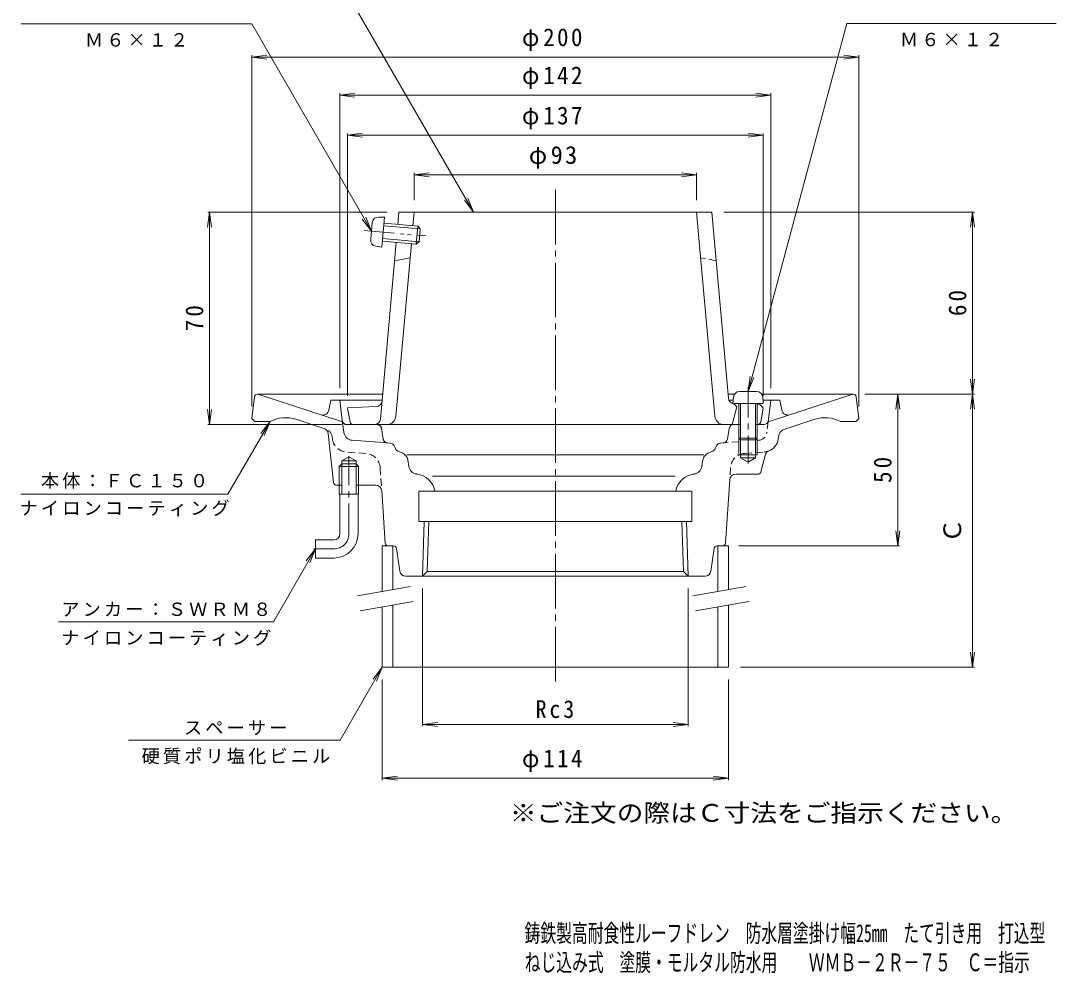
# Model space of a CAD drawing. Units: millimetres, scale not verified. Extents: x -192 to 149, y -232 to 265.
# Drawn here: x -192.1 to 149.1, y -231.8 to 82.2 of the extents above; entities that cross this region are included whole.
import ezdxf
from ezdxf.enums import TextEntityAlignment as Align

# ---------------------------------------------------------------- set-up
doc = ezdxf.new("R2010")
doc.units = ezdxf.units.MM
doc.header["$LTSCALE"] = 2
for name, pattern in [('CHAIN1', [8, 5, -1, 1, -1]), ('CHAIN2', [12, 9, -1, 1, -1]), ('DASHED1', [1.8, 1.2, -0.6]), ('DOUBLE_CHAIN1', [8.8, 5, -1, 0.6, -0.6, 0.6, -1]), ('DOUBLE_CHAIN2', [12.8, 9, -1, 0.6, -0.6, 0.6, -1])]:
    doc.linetypes.add(name, pattern=pattern)
for name, color, linetype, lineweight in [('2-0', 3, 'Continuous', 9), ('2-1', 6, 'Continuous', 5), ('2-2', 4, 'Continuous', 9), ('2-4', 7, 'Continuous', 9), ('2-5', 7, 'Continuous', 9), ('2-8', 4, 'Continuous', 9)]:
    doc.layers.add(name, color=color, linetype=linetype, lineweight=lineweight)
doc.layers.add('F-0', color=2, linetype='Continuous')
doc.layers.add('F-5', color=2, linetype='Continuous')
doc.styles.add('ＭＳ ゴシック', font='')
doc.styles.get('ＭＳ ゴシック').set_extended_font_data('MS Gothic')

msp = doc.modelspace()

# ---------------------------------------------------------------- linework, layer by layer
at = {"layer": '2-0', "linetype": 'CHAIN2'}
msp.add_line((-15.976, 26.386), (-15.976, -136.08), dxfattribs=at)
at = {"layer": '2-0'}
for p, q in [((-115.085, -41.83), (-115.976, -48.954)), ((-72.868, -40.954), (-114.093, -40.954)), ((-86.11, -50.008), (-113.976, -40.954)), ((-89.976, -42.954), (-90.565, -46.178)), ((-73.047, -42.954), (-89.976, -42.954)), ((-86.976, -42.954), (-86.155, -49.637)), ((43.051, -40.954), (40.916, -40.954)), ((42.615, -42.954), (41.247, -42.954)), ((82.142, -40.954), (51.997, -40.954)), ((58.024, -42.954), (52.434, -42.954)), ((54.158, -50.008), (82.024, -40.954)), ((55.024, -42.954), (54.158, -50.008)), ((58.024, -42.954), (58.613, -46.178)), ((83.134, -41.83), (84.024, -48.954)), ((-115.976, -48.954), (-114.976, -49.954)), ((-114.976, -49.954), (-109.976, -49.954)), ((-92.208, -52.233), (-101.456, -49.228)), ((-86.155, -49.637), (-85.68, -53.512)), ((42.741, -50.954), (45.024, -50.954)), ((50.024, -50.954), (52.715, -50.954)), ((59.636, -52.435), (69.505, -49.228)), ((83.024, -49.954), (78.024, -49.954)), ((84.024, -48.954), (83.024, -49.954)), ((-90.838, -53.918), (-89.073, -70.063)), ((41.314, -52.206), (40.719, -55.759)), ((-82.926, -56.138), (-71.303, -57.007)), ((-70.344, -57.078), (-71.303, -57.007)), ((-69.08, -57.978), (-68.679, -58.903)), ((37.128, -57.978), (36.728, -58.903)), ((38.393, -57.078), (39.351, -57.007)), ((44.524, -55.454), (44.524, -60.954)), ((45.024, -55.954), (45.024, -61.954)), ((50.024, -55.954), (50.024, -61.954)), ((50.524, -55.454), (50.524, -60.954)), ((57.474, -55.825), (57.585, -54.922)), ((-67.887, -59.688), (-66.41, -60.312)), ((-64.89, -60.954), (32.938, -60.954)), ((35.935, -59.688), (34.458, -60.312)), ((44.524, -60.954), (50.524, -60.954)), ((51.724, -66.579), (53.303, -60.739)), ((-86.336, -63.954), (-87.151, -64.754)), ((-80.801, -64.754), (-87.151, -64.754)), ((-87.151, -73.954), (-87.151, -64.754)), ((-86.336, -62.954), (-83.976, -61.592)), ((-86.336, -73.954), (-86.336, -62.954)), ((-81.616, -62.954), (-86.336, -62.954)), ((-81.616, -63.954), (-86.336, -63.954)), ((-81.616, -62.954), (-83.976, -61.592)), ((-81.616, -73.954), (-81.616, -62.954)), ((-80.801, -64.754), (-81.616, -63.954)), ((-80.801, -73.954), (-80.801, -64.754)), ((-64.618, -62.582), (-64.254, -64.77)), ((32.667, -62.582), (32.302, -64.77)), ((45.024, -61.954), (47.524, -63.398)), ((-61.695, -67.25), (-61.596, -67.264)), ((23.524, -67.954), (-56.476, -67.954)), ((29.744, -67.25), (29.644, -67.264)), ((50.759, -67.318), (43.465, -67.318)), ((-86.336, -70.954), (-88.079, -70.954)), ((-75.175, -70.954), (-81.616, -70.954)), ((41.469, -69.186), (40.086, -90.02)), ((-80.801, -73.954), (-87.151, -73.954)), ((-86.976, -86.954), (-86.976, -73.954)), ((-80.976, -86.954), (-80.976, -73.954)), ((-72.038, -90.02), (-73.179, -72.822)), ((-60.976, -72.954), (-60.976, -82.954)), ((29.024, -72.954), (-60.976, -72.954)), ((-59.741, -100.954), (-59.179, -82.954)), ((-58.215, -99.428), (-57.7, -82.954)), ((26.263, -99.428), (25.749, -82.954)), ((27.79, -100.954), (27.228, -82.954)), ((-88.976, -88.954), (-94.976, -88.954)), ((-94.976, -88.954), (-94.976, -94.954)), ((-69.337, -90.954), (-71.04, -90.954)), ((-67.231, -99.251), (-68.348, -91.806)), ((35.28, -99.251), (36.397, -91.806)), ((37.385, -90.954), (39.088, -90.954)), ((-88.976, -94.954), (-94.976, -94.954)), ((33.302, -100.954), (-65.253, -100.954)), ((-59.741, -100.954), (-58.215, -99.428)), ((26.263, -99.428), (-58.215, -99.428)), ((27.79, -100.954), (26.263, -99.428))]:
    msp.add_line(p, q, dxfattribs=at)
at = {"layer": '2-0', "linetype": 'DOUBLE_CHAIN2'}
for p, q in [((-74.745, -50.954), (-84.666, -50.954)), ((-73.266, -52.206), (-72.67, -55.759))]:
    msp.add_line(p, q, dxfattribs=at)
at = {"layer": '2-0', "linetype": 'DASHED1'}
for p, q in [((54.158, -50.008), (53.728, -53.512)), ((59.636, -52.435), (60.257, -52.233)), ((-89.426, -55.825), (-89.537, -54.922)), ((44.524, -56.62), (38.546, -57.067)), ((50.974, -56.138), (50.524, -56.171)), ((-78.305, -60.494), (-84.864, -60.004)), ((46.353, -60.494), (52.913, -60.004)), ((-73.688, -65.149), (-73.179, -72.822)), ((41.737, -65.149), (41.474, -69.111))]:
    msp.add_line(p, q, dxfattribs=at)
at = {"layer": '2-0', "linetype": 'CHAIN1'}
for p, q in [((-83.976, -86.954), (-83.976, -61.399)), ((-88.976, -91.954), (-95.693, -91.954))]:
    msp.add_line(p, q, dxfattribs=at)
at = {"layer": '2-0'}
for points in [[(45.024, -61.954), (50.024, -61.954), (47.524, -63.398)], [(29.024, -72.954), (29.024, -82.954), (-60.976, -82.954)]]:
    msp.add_lwpolyline(points, dxfattribs=at)
for centre, radius, start, end in [((-114.093, -41.954), 1, 90, 172.87573), ((82.142, -41.954), 1, 7.12427, 90), ((-92.532, -45.819), 2, 252.00066, 349.64584), ((60.581, -45.819), 2, 190.35416, 287.99934), ((-104.855, -59.69), 11, 72.00008, 117.74347), ((42.794, -52.454), 1.5, 90, 170.48306), ((52.715, -49.454), 1.5, 270, 353.00232), ((52.715, -49.454), 1.5, 270, 353.00043), ((72.904, -59.69), 11, 62.25653, 107.99992), ((-92.826, -54.135), 2, 6.23906, 72.00018), ((-82.702, -53.146), 3, 186.99835, 265.72386), ((60.563, -55.288), 3, 108.00018, 173.00232), ((-70.456, -58.574), 1.5, 23.42325, 85.72391), ((38.505, -58.574), 1.5, 94.27609, 156.57675), ((39.239, -55.511), 1.5, 274.27609, 350.48306), ((52.54, -55.018), 5, 289.88514, 350.70549), ((-67.303, -58.306), 1.5, 203.42325, 247.09778), ((-67.577, -63.076), 3, 9.46277, 67.09773), ((35.626, -63.076), 3, 112.90227, 170.53723), ((35.351, -58.306), 1.5, 292.90222, 336.57675), ((54.751, -61.13), 1.5, 109.88514, 164.87224), ((-61.294, -64.277), 3, 189.4621, 262.32005), ((29.343, -64.277), 3, 277.67995, 350.5379), ((-62.531, -74.201), 7, 10.2588, 82.31967), ((30.58, -74.201), 7, 97.68033, 169.7412), ((43.465, -69.318), 2, 90, 176.20311), ((50.759, -66.318), 1, 270, 344.87224), ((-88.079, -69.954), 1, 186.23801, 270.25266), ((-75.175, -72.954), 2, 3.79689, 90), ((-88.976, -86.954), 2, 270, 0), ((-88.976, -86.954), 8, 270, 0), ((-71.04, -89.954), 1, 183.79689, 270), ((-69.337, -91.954), 1, 8.53076, 90), ((37.385, -91.954), 1, 90, 171.46924), ((39.088, -89.954), 1, 270, 356.20311), ((-65.253, -98.954), 2, 188.53076, 270), ((33.302, -98.954), 2, 270, 351.46924)]:
    msp.add_arc(centre, radius, start, end, dxfattribs=at)
at = {"layer": '2-0', "linetype": 'DOUBLE_CHAIN2'}
for centre, start, end in [((-84.667, -49.454), 187.00034, 270.0107), ((-74.745, -52.454), 9.51694, 90), ((-71.191, -55.511), 189.51694, 265.72391)]:
    msp.add_arc(centre, 1.5, start, end, dxfattribs=at)
at = {"layer": '2-0', "linetype": 'DASHED1'}
for centre, radius, start, end in [((-92.514, -55.288), 3, 6.99768, 78.88491), ((50.751, -53.146), 3, 274.27614, 353.00165), ((-84.492, -55.018), 5, 189.29451, 265.72385), ((-78.677, -65.48), 5, 3.79689, 85.72387), ((46.726, -65.48), 5, 94.27613, 176.20311), ((52.54, -55.018), 5, 274.27615, 289.88514)]:
    msp.add_arc(centre, radius, start, end, dxfattribs=at)
at = {"layer": '2-0', "linetype": 'CHAIN1'}
msp.add_arc((-88.976, -86.954), 5, 270, 0, dxfattribs=at)
at = {"layer": '2-1'}
for p, q in [((-67.855, 15.034), (-67.496, 19.046)), ((-67.496, 19.046), (35.544, 19.046)), ((-62.875, 14.588), (-62.476, 19.046)), ((36.547, -48.222), (30.524, 19.046)), ((41.028, -42.207), (35.544, 19.046)), ((-73.6, -49.133), (-68.39, 9.058)), ((-68.498, -48.222), (-63.41, 8.612)), ((-68.928, 3.046), (-63.819, 4.046)), ((42.774, -44.014), (43.774, -45.065)), ((42.931, -44.027), (44.524, -44.098)), ((43.774, -45.065), (42.274, -50.954)), ((50.524, -44.364), (51.524, -44.409)), ((51.524, -44.409), (52.524, -45.454)), ((52.524, -45.454), (51.674, -50.133)), ((-82.641, -50.954), (44.524, -50.954))]:
    msp.add_line(p, q, dxfattribs=at)
at = {"layer": '2-1', "linetype": 'DASHED1'}
msp.add_line((36.977, 3.046), (31.867, 4.046), dxfattribs=at)
at = {"layer": '2-1'}
msp.add_lwpolyline([(-74.973, -45.032), (-84.476, -45.454), (-83.625, -50.133)], dxfattribs=at)
for centre, radius, start, end in [((-75.062, -43.034), 2, 272.54625, 354.88426), ((43.02, -42.029), 2, 185.11597, 267.45576), ((-82.641, -49.954), 1, 190.30341, 270), ((-75.592, -48.954), 2, 270, 354.88426), ((-71.486, -47.954), 3, 270, 354.88374), ((39.535, -47.954), 3, 185.11626, 270), ((50.69, -49.954), 1, 270, 349.69659)]:
    msp.add_arc(centre, radius, start, end, dxfattribs=at)
at = {"layer": '2-2'}
for p, q in [((-69.476, -105.337), (-69.476, -90.954)), ((37.524, -105.954), (37.524, -90.954)), ((41.024, -90.954), (37.524, -90.954)), ((41.024, -90.954), (41.024, -105.337)), ((-72.976, -111.031), (-72.976, -130.954)), ((-69.476, -110.414), (-69.476, -130.954)), ((37.524, -111.031), (37.524, -130.954)), ((41.024, -110.414), (41.024, -130.954)), ((-72.976, -130.954), (41.024, -130.954))]:
    msp.add_line(p, q, dxfattribs=at)
at = {"layer": '2-2', "color": 7}
for p, q in [((-63.644, -104.309), (-81.141, -107.394)), ((46.856, -104.309), (29.359, -107.394)), ((-62.776, -109.233), (-80.273, -112.318)), ((47.724, -109.233), (30.227, -112.318))]:
    msp.add_line(p, q, dxfattribs=at)
at = {"layer": '2-2'}
msp.add_lwpolyline([(-72.976, -105.954), (-72.976, -90.954), (-69.476, -90.954)], dxfattribs=at)
at = {"layer": '2-4'}
for p, q in [((-115.976, 70.171), (-111.019, 70.824)), ((-115.976, 70.771), (-115.976, -44.954)), ((-115.976, 70.171), (84.024, 70.171)), ((-115.976, 70.171), (-111.019, 69.519)), ((84.024, 70.171), (79.067, 70.824)), ((84.024, 70.171), (79.067, 69.519)), ((84.024, 70.771), (84.024, -44.954)), ((-86.976, 57.641), (-82.019, 58.293)), ((-86.976, 58.241), (-86.976, -38.954)), ((55.024, 57.641), (50.067, 58.293)), ((55.024, 58.241), (55.024, -38.954)), ((-86.976, 57.641), (55.024, 57.641)), ((-86.976, 57.641), (-82.019, 56.988)), ((55.024, 57.641), (50.067, 56.988)), ((-84.476, 44.387), (-79.519, 45.039)), ((-84.476, 44.987), (-84.476, -41.454)), ((-84.476, 44.387), (52.524, 44.387)), ((-84.476, 44.387), (-79.519, 43.734)), ((52.524, 44.387), (47.567, 45.039)), ((52.524, 44.387), (47.567, 43.734)), ((52.524, 44.987), (52.524, -41.454)), ((-62.476, 31.374), (-57.519, 32.027)), ((-62.476, 31.974), (-62.476, 23.046)), ((-62.476, 31.374), (30.524, 31.374)), ((-62.476, 31.374), (-57.519, 30.721)), ((30.524, 31.374), (25.567, 32.027)), ((30.524, 31.374), (25.567, 30.721)), ((30.524, 31.974), (30.524, 23.046)), ((-129.881, 19.046), (-130.534, 14.089)), ((-130.481, 19.046), (-71.496, 19.046)), ((-129.881, -50.954), (-129.881, 19.046)), ((-129.881, 19.046), (-129.229, 14.089)), ((122.104, 19.046), (39.544, 19.046)), ((121.504, 19.046), (120.851, 14.089)), ((121.504, -40.954), (121.504, 19.046)), ((121.504, 19.046), (122.157, 14.089)), ((121.504, -40.954), (120.851, -35.997)), ((121.504, -40.954), (122.157, -35.997)), ((122.104, -40.954), (86.024, -40.954)), ((96.857, -40.954), (96.205, -45.912)), ((96.857, -40.954), (97.51, -45.912)), ((96.857, -90.954), (96.857, -40.954)), ((121.504, -40.954), (120.851, -45.912)), ((121.504, -130.954), (121.504, -40.954)), ((121.504, -40.954), (122.157, -45.912)), ((-129.881, -50.954), (-130.534, -45.997)), ((-129.881, -50.954), (-129.229, -45.997)), ((-130.481, -50.954), (-86.476, -50.954)), ((96.857, -90.954), (96.205, -85.997)), ((96.857, -90.954), (97.51, -85.997)), ((97.457, -90.954), (44.458, -90.954)), ((-59.741, -150.379), (-59.741, -104.954)), ((27.79, -150.379), (27.79, -104.954)), ((121.504, -130.954), (120.851, -125.997)), ((121.504, -130.954), (122.157, -125.997)), ((122.104, -130.954), (45.024, -130.954)), ((-72.976, -168.109), (-72.976, -134.954)), ((41.024, -168.109), (41.024, -134.954)), ((-59.741, -149.779), (-54.784, -149.126)), ((-59.741, -149.779), (27.79, -149.779)), ((-59.741, -149.779), (-54.784, -150.432)), ((27.79, -149.779), (22.833, -149.126)), ((27.79, -149.779), (22.833, -150.432)), ((-72.976, -167.509), (-68.019, -166.856)), ((41.024, -167.509), (36.067, -166.856)), ((-72.976, -167.509), (41.024, -167.509)), ((-72.976, -167.509), (-68.019, -168.161)), ((41.024, -167.509), (36.067, -168.161))]:
    msp.add_line(p, q, dxfattribs=at)
at = {"layer": '2-5'}
for p, q in [((-42.884, 19.046), (-101.086, 119.854)), ((-191.947, 81.1), (-115.969, 81.1)), ((-76.535, 12.799), (-115.969, 81.1)), ((47.524, -40.066), (80.034, 81.263)), ((80.034, 81.263), (149.067, 81.263)), ((-42.884, 19.046), (-45.928, 23.013)), ((-42.884, 19.046), (-44.797, 23.665)), ((-76.535, 12.799), (-78.449, 17.418)), ((-76.535, 12.799), (-79.579, 16.766)), ((47.524, -40.066), (48.177, -35.109)), ((47.524, -40.066), (49.438, -35.447)), ((-109.976, -49.954), (-123.832, -73.954)), ((-109.976, -49.954), (-113.02, -53.921)), ((-109.976, -49.954), (-111.889, -54.574)), ((-192.113, -73.954), (-123.832, -73.954)), ((-94.976, -91.954), (-108.832, -115.954)), ((-94.976, -91.954), (-98.02, -95.921)), ((-94.976, -91.954), (-96.889, -96.574)), ((-179.652, -115.954), (-108.832, -115.954)), ((-72.976, -130.954), (-86.832, -154.954)), ((-72.976, -130.954), (-76.02, -134.921)), ((-72.976, -130.954), (-74.889, -135.574)), ((-86.832, -154.954), (-156.608, -154.954))]:
    msp.add_line(p, q, dxfattribs=at)
at = {"layer": '2-8'}
for p, q in [((-74.287, 17.435), (-72.205, 17.431)), ((-73.097, 7.471), (-72.205, 17.431)), ((-76.787, 9.984), (-76.283, 15.614)), ((-72.461, 14.573), (-60.509, 13.502)), ((-72.383, 15.439), (-61.298, 14.447)), ((-61.833, 8.47), (-61.298, 14.447)), ((-60.509, 13.502), (-61.298, 14.447)), ((-72.841, 10.329), (-60.889, 9.259)), ((-60.889, 9.259), (-60.509, 13.502)), ((-75.147, 7.837), (-73.097, 7.471)), ((-72.918, 9.463), (-61.833, 8.47)), ((-60.889, 9.259), (-61.833, 8.47)), ((44.698, -40.066), (50.35, -40.066)), ((42.706, -41.892), (42.524, -43.966)), ((42.524, -43.966), (52.524, -43.966)), ((44.524, -43.966), (44.524, -55.466)), ((45.024, -43.966), (45.024, -55.966)), ((50.024, -43.966), (50.024, -55.966)), ((50.524, -43.966), (50.524, -55.466)), ((52.343, -41.892), (52.524, -43.966)), ((45.024, -55.966), (50.024, -55.966)), ((50.524, -55.466), (50.024, -55.966))]:
    msp.add_line(p, q, dxfattribs=at)
at = {"layer": '2-8', "linetype": 'DOUBLE_CHAIN1'}
msp.add_line((-78.989, 13.018), (-58.619, 11.195), dxfattribs=at)
at = {"layer": '2-8', "linetype": 'CHAIN1'}
msp.add_line((47.524, -38.614), (47.524, -63.753), dxfattribs=at)
at = {"layer": '2-8'}
msp.add_lwpolyline([(45.024, -55.966), (44.524, -55.466), (50.524, -55.466)], dxfattribs=at)
for centre, start, end in [((-74.291, 15.435), 89.88402, 174.884), ((-74.795, 9.806), 174.884, 259.88399), ((44.698, -42.066), 90, 174.99998), ((50.35, -42.066), 5.00002, 90)]:
    msp.add_arc(centre, 2, start, end, dxfattribs=at)

# ---------------------------------------------------------------- texts
at = {"layer": '2-4', "color": 2, "style": 'ＭＳ ゴシック'}
msp.add_text('Ｃ', height=5.865, rotation=90, dxfattribs=at).set_placement((119.504, -89.954), align=Align.BOTTOM_LEFT)
at = {"layer": '2-4', "color": 2, "char_height": 5.865, "attachment_point": 7, "style": 'ＭＳ ゴシック'}
for s, insert in [('\\T1.21;\\W0.95;φ200', (-26.976, 72.171)), ('\\T1.21;\\W0.95;φ142', (-26.976, 59.641)), ('\\T1.21;\\W0.95;φ137', (-26.976, 46.387)), ('\\T1.19;φ93', (-24.726, 33.374)), ('\\T1.27;\\W0.9;Rc3', (-22.476, -147.779)), ('\\T1.21;\\W0.95;φ114', (-26.976, -165.509))]:
    msp.add_mtext(s, dxfattribs=dict(at, insert=insert))
at = {"layer": '2-4', "color": 2, "char_height": 5.865, "attachment_point": 7, "rotation": 90, "style": 'ＭＳ ゴシック'}
for s, insert in [('\\T1.27;\\W0.95;60', (119.504, -15.204)), ('\\T1.27;\\W0.95;70', (-131.881, -20.204)), ('\\T1.27;\\W0.95;50', (94.857, -70.204))]:
    msp.add_mtext(s, dxfattribs=dict(at, insert=insert))
at = {"layer": '2-5', "char_height": 4.399, "attachment_point": 7, "style": 'ＭＳ ゴシック'}
for s, insert in [('\\T1.17;Ｍ６×１２', (-170.958, 73.56)), ('\\T1.17;Ｍ６×１２', (97.551, 73.683)), ('\\T1.17;本体：ＦＣ１５０', (-185.473, -72.137)), ('\\T1.17;ナイロンコーティング', (-192.473, -81.16)), ('\\T1.17;アンカー：ＳＷＲＭ８', (-178.742, -114.246)), ('\\T1.17;ナイロンコーティング', (-178.742, -123.914)), ('\\T1.17;スペーサー', (-138.332, -153.341)), ('\\T1.17;硬質ポリ塩化ビニル', (-152.286, -162.926))]:
    msp.add_mtext(s, dxfattribs=dict(at, insert=insert))
at = {"layer": 'F-0', "style": 'ＭＳ ゴシック', "width": 1.1}
msp.add_text('※ご注文の際はＣ寸法をご指示ください。', height=5.865, dxfattribs=at).set_placement((-30.962, -183.647), align=Align.BOTTOM_LEFT)
at = {"layer": 'F-5', "style": 'ＭＳ ゴシック', "width": 0.65}
for s, p in [('鋳鉄製高耐食性ルーフドレン\u3000防水層塗掛け幅25mm\u3000たて引き用\u3000打込型', (-26.104, -223.284)), ('ねじ込み式\u3000塗膜・モルタル防水用\u3000\u3000ＷＭＢ－２Ｒ－７５\u3000Ｃ＝指示', (-26.049, -232.897))]:
    msp.add_text(s, height=5.865, dxfattribs=at).set_placement(p, align=Align.BOTTOM_LEFT)

doc.saveas('drawing.dxf')
